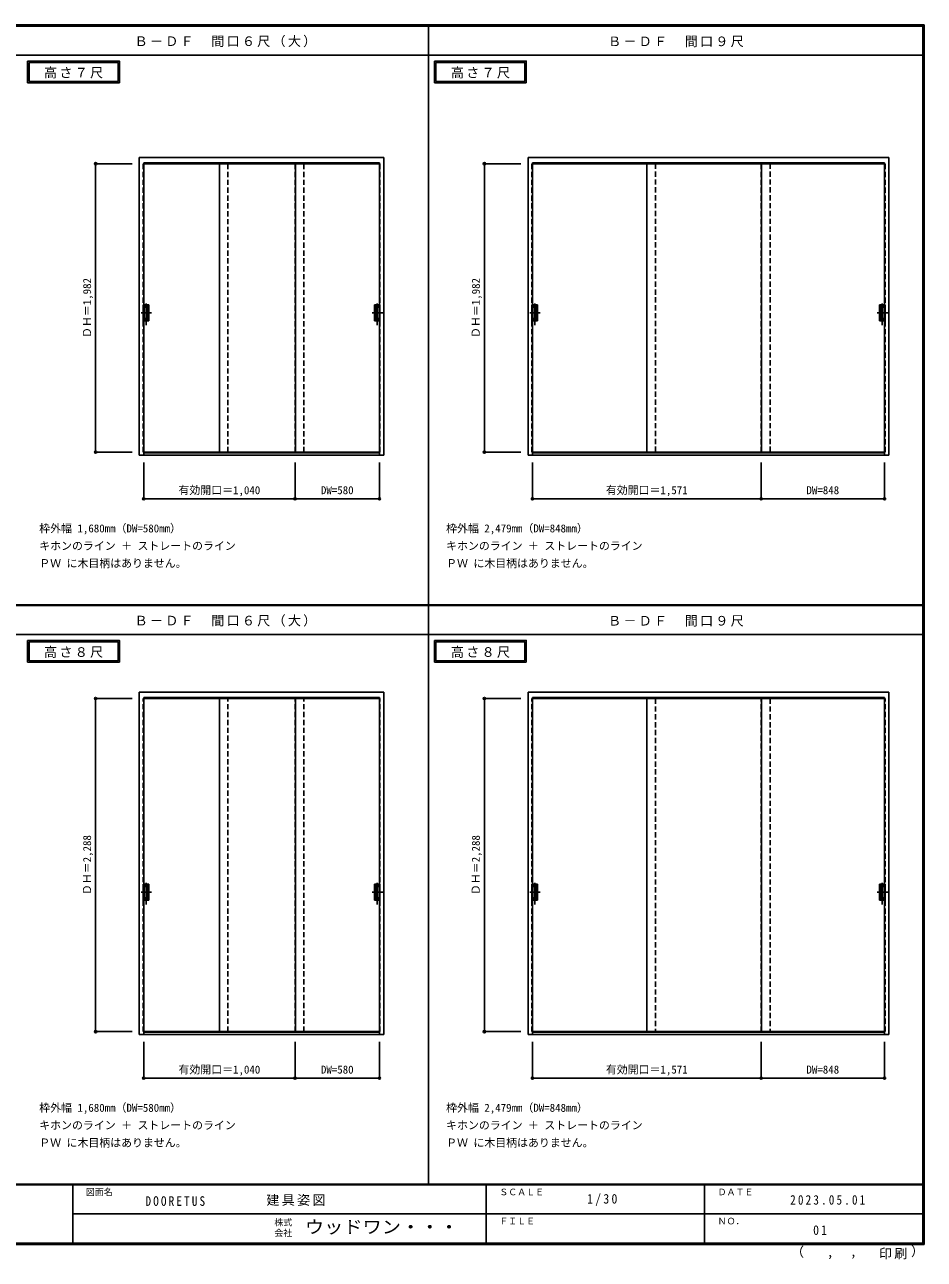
# Model space of a CAD drawing. Units: millimetres, scale not verified. Extents: x -5850 to 5850, y -4292 to 4190.
# Drawn here: x -330 to 5850, y -4292 to 4190 of the extents above; entities that cross this region are included whole.
import ezdxf
from ezdxf.enums import TextEntityAlignment as Align

# ---------------------------------------------------------------- set-up
doc = ezdxf.new("R2010")
doc.units = ezdxf.units.MM
doc.header["$LTSCALE"] = 30
doc.header["$PDMODE"] = 32
doc.header["$PDSIZE"] = 15
doc.linetypes.add('CHAIN1', pattern=[8, 5, -1, 1, -1])
doc.linetypes.add('DASHED1', pattern=[1.8, 1.2, -0.6])
for name, color, linetype in [('0-2_扉', 4, 'DASHED1'), ('0-4_枠', 3, 'Continuous'), ('0-6_引手', 7, 'Continuous'), ('0-A_文字', 7, 'Continuous'), ('0-B_寸法', 7, 'Continuous'), ('F-1_枠', 6, 'Continuous'), ('F-A_文字', 7, 'Continuous')]:
    doc.layers.add(name, color=color, linetype=linetype)
doc.styles.add('ＭＳ ゴシック', font='')
doc.styles.get('ＭＳ ゴシック').set_extended_font_data('MS Gothic')

msp = doc.modelspace()

# ---------------------------------------------------------------- linework, layer by layer
at = {"layer": '0-2_扉'}
for p, q in [((484.5, 3235), (487.5, 3235)), ((484.5, 1253), (484.5, 3235)), ((1064.5, 1253), (1064.5, 3235)), ((1527.5, 1253), (1527.5, 3235)), ((1587.5, 1253), (1587.5, 3235)), ((2110.5, 3235), (2107.5, 3235)), ((2110.5, 1253), (2110.5, 3235)), ((3155, 1253), (3155, 3235)), ((3155, 3235), (3158, 3235)), ((4003, 3235), (4003, 1253)), ((4729, 1253), (4729, 3235)), ((4791.5, 3235), (4791.5, 1253)), ((5580, 3235), (5577, 3235)), ((5580, 1253), (5580, 3235)), ((484.5, 1253), (487.5, 1253)), ((2110.5, 1253), (2107.5, 1253)), ((3155, 1253), (3158, 1253)), ((5580, 1253), (5577, 1253)), ((484.5, -439.5), (487.5, -439.5)), ((484.5, -2727.5), (484.5, -439.5)), ((1064.5, -2727.5), (1064.5, -439.5)), ((1527.5, -2727.5), (1527.5, -439.5)), ((1587.5, -2727.5), (1587.5, -439.5)), ((2110.5, -439.5), (2107.5, -439.5)), ((2110.5, -2727.5), (2110.5, -439.5)), ((4003, -439.5), (4003, -2727.5)), ((4729, -2727.5), (4729, -439.5)), ((4791.5, -439.5), (4791.5, -2727.5)), ((484.5, -2727.5), (487.5, -2727.5)), ((2110.5, -2727.5), (2107.5, -2727.5)), ((3155, -2727.5), (3158, -2727.5)), ((5580, -2727.5), (5577, -2727.5))]:
    msp.add_line(p, q, dxfattribs=at)
at = {"layer": '0-2_扉', "color": 3, "linetype": 'Continuous'}
for p, q in [((487.5, 3235), (2107.5, 3235)), ((1007.5, 1253), (1007.5, 3235)), ((1530.5, 3235), (1530.5, 1253)), ((3158, 3235), (5577, 3235)), ((3943.5, 3235), (3943.5, 1253)), ((4732, 3235), (4732, 1253)), ((487.5, 1253), (2107.5, 1253)), ((3158, 1253), (5577, 1253)), ((487.5, -439.5), (2107.5, -439.5)), ((1007.5, -2727.5), (1007.5, -439.5)), ((1530.5, -439.5), (1530.5, -2727.5)), ((3158, -439.5), (5577, -439.5)), ((3943.5, -439.5), (3943.5, -2727.5)), ((4732, -439.5), (4732, -2727.5)), ((487.5, -2727.5), (2107.5, -2727.5)), ((3158, -2727.5), (5577, -2727.5))]:
    msp.add_line(p, q, dxfattribs=at)
at = {"layer": '0-2_扉'}
for points in [[(3155, -2727.5), (3155, -439.5), (3158, -439.5)], [(5580, -2727.5), (5580, -439.5), (5577, -439.5)]]:
    msp.add_lwpolyline(points, dxfattribs=at)
at = {"layer": '0-4_枠'}
for p, q in [((457.5, 1233), (457.5, 3278)), ((457.5, 3278), (2137.5, 3278)), ((487.5, 1233), (487.5, 3242)), ((487.5, 3242), (2107.5, 3242)), ((2107.5, 1233), (2107.5, 3242)), ((2137.5, 1233), (2137.5, 3278)), ((3128, 1233), (3128, 3278)), ((3128, 3278), (5607, 3278)), ((3158, 1233), (3158, 3242)), ((3158, 3242), (5577, 3242)), ((5577, 1233), (5577, 3242)), ((5607, 1233), (5607, 3278)), ((2137.5, 1233), (457.5, 1233)), ((2107.5, 1248), (487.5, 1248)), ((5607, 1233), (3128, 1233)), ((5577, 1248), (3158, 1248)), ((457.5, -2747.5), (457.5, -396.5)), ((457.5, -396.5), (2137.5, -396.5)), ((2137.5, -2747.5), (2137.5, -396.5)), ((3128, -2747.5), (3128, -396.5)), ((3128, -396.5), (5607, -396.5)), ((5607, -2747.5), (5607, -396.5)), ((487.5, -2747.5), (487.5, -432.5)), ((487.5, -432.5), (2107.5, -432.5)), ((2107.5, -2747.5), (2107.5, -432.5)), ((3158, -2747.5), (3158, -432.5)), ((3158, -432.5), (5577, -432.5)), ((5577, -2747.5), (5577, -432.5)), ((2137.5, -2747.5), (457.5, -2747.5)), ((2107.5, -2732.5), (487.5, -2732.5)), ((5607, -2747.5), (3128, -2747.5)), ((5577, -2732.5), (3158, -2732.5))]:
    msp.add_line(p, q, dxfattribs=at)
at = {"layer": '0-6_引手', "linetype": 'CHAIN1'}
for p, q in [((503.5, 2125.27), (503.5, 2296.12)), ((2091.5, 2125.27), (2091.5, 2296.12)), ((3174, 2125.27), (3174, 2296.12)), ((5561, 2125.27), (5561, 2296.12)), ((541.57, 2210.5), (469.06, 2210.5)), ((2129.57, 2210.5), (2057.06, 2210.5)), ((3212.07, 2210.5), (3139.56, 2210.5)), ((5599.07, 2210.5), (5526.56, 2210.5)), ((503.5, -1855.23), (503.5, -1684.38)), ((2091.5, -1855.23), (2091.5, -1684.38)), ((3174, -1855.23), (3174, -1684.38)), ((5561, -1855.23), (5561, -1684.38)), ((541.57, -1770), (469.06, -1770)), ((2129.57, -1770), (2057.06, -1770)), ((3212.07, -1770), (3139.56, -1770)), ((5599.07, -1770), (5526.56, -1770))]:
    msp.add_line(p, q, dxfattribs=at)
at = {"layer": '0-6_引手'}
for p, q in [((522.5, 2265.5), (484.5, 2265.5)), ((484.5, 2155.5), (484.5, 2265.5)), ((516, 2249.5), (491, 2249.5)), ((491, 2171.5), (491, 2249.5)), ((516, 2171.5), (516, 2249.5)), ((522.5, 2155.5), (522.5, 2265.5)), ((2110.5, 2265.5), (2072.5, 2265.5)), ((2072.5, 2155.5), (2072.5, 2265.5)), ((2104, 2249.5), (2079, 2249.5)), ((2079, 2171.5), (2079, 2249.5)), ((2104, 2171.5), (2104, 2249.5)), ((2110.5, 2155.5), (2110.5, 2265.5)), ((3193, 2265.5), (3155, 2265.5)), ((3155, 2155.5), (3155, 2265.5)), ((3186.5, 2249.5), (3161.5, 2249.5)), ((3161.5, 2171.5), (3161.5, 2249.5)), ((3186.5, 2171.5), (3186.5, 2249.5)), ((3193, 2155.5), (3193, 2265.5)), ((5580, 2265.5), (5542, 2265.5)), ((5542, 2155.5), (5542, 2265.5)), ((5573.5, 2249.5), (5548.5, 2249.5)), ((5548.5, 2171.5), (5548.5, 2249.5)), ((5573.5, 2171.5), (5573.5, 2249.5)), ((5580, 2155.5), (5580, 2265.5)), ((522.5, 2155.5), (484.5, 2155.5)), ((516, 2171.5), (491, 2171.5)), ((2110.5, 2155.5), (2072.5, 2155.5)), ((2104, 2171.5), (2079, 2171.5)), ((3193, 2155.5), (3155, 2155.5)), ((3186.5, 2171.5), (3161.5, 2171.5)), ((5580, 2155.5), (5542, 2155.5)), ((5573.5, 2171.5), (5548.5, 2171.5)), ((522.5, -1715), (484.5, -1715)), ((484.5, -1825), (484.5, -1715)), ((516, -1731), (491, -1731)), ((491, -1809), (491, -1731)), ((516, -1809), (516, -1731)), ((522.5, -1825), (522.5, -1715)), ((2110.5, -1715), (2072.5, -1715)), ((2072.5, -1825), (2072.5, -1715)), ((2104, -1731), (2079, -1731)), ((2079, -1809), (2079, -1731)), ((2104, -1809), (2104, -1731)), ((2110.5, -1825), (2110.5, -1715)), ((3193, -1715), (3155, -1715)), ((3155, -1825), (3155, -1715)), ((3186.5, -1731), (3161.5, -1731)), ((3161.5, -1809), (3161.5, -1731)), ((3186.5, -1809), (3186.5, -1731)), ((3193, -1825), (3193, -1715)), ((5580, -1715), (5542, -1715)), ((5542, -1825), (5542, -1715)), ((5573.5, -1731), (5548.5, -1731)), ((5548.5, -1809), (5548.5, -1731)), ((5573.5, -1809), (5573.5, -1731)), ((5580, -1825), (5580, -1715)), ((522.5, -1825), (484.5, -1825)), ((516, -1809), (491, -1809)), ((2110.5, -1825), (2072.5, -1825)), ((2104, -1809), (2079, -1809)), ((3193, -1825), (3155, -1825)), ((3186.5, -1809), (3161.5, -1809)), ((5580, -1825), (5542, -1825)), ((5573.5, -1809), (5548.5, -1809))]:
    msp.add_line(p, q, dxfattribs=at)
at = {"layer": '0-6_引手', "linetype": 'DASHED1'}
for p, q in [((487.5, 2159.5), (487.5, 2261.5)), ((2075.5, 2159.5), (2075.5, 2261.5)), ((3158, 2159.5), (3158, 2261.5)), ((5545, 2159.5), (5545, 2261.5)), ((519.5, 2159.5), (487.5, 2159.5)), ((2107.5, 2159.5), (2075.5, 2159.5)), ((3190, 2159.5), (3158, 2159.5)), ((5577, 2159.5), (5545, 2159.5)), ((487.5, -1821), (487.5, -1719)), ((2075.5, -1821), (2075.5, -1719)), ((3158, -1821), (3158, -1719)), ((5545, -1821), (5545, -1719)), ((519.5, -1821), (487.5, -1821)), ((2107.5, -1821), (2075.5, -1821)), ((3190, -1821), (3158, -1821)), ((5577, -1821), (5545, -1821))]:
    msp.add_line(p, q, dxfattribs=at)
for points in [[(519.5, 2159.5), (519.5, 2261.5), (487.5, 2261.5)], [(2107.5, 2159.5), (2107.5, 2261.5), (2075.5, 2261.5)], [(3190, 2159.5), (3190, 2261.5), (3158, 2261.5)], [(5577, 2159.5), (5577, 2261.5), (5545, 2261.5)], [(519.5, -1821), (519.5, -1719), (487.5, -1719)], [(2107.5, -1821), (2107.5, -1719), (2075.5, -1719)], [(3190, -1821), (3190, -1719), (3158, -1719)], [(5577, -1821), (5577, -1719), (5545, -1719)]]:
    msp.add_lwpolyline(points, dxfattribs=at)
at = {"layer": '0-A_文字'}
for p, q in [((-310, 3940), (-310, 3790)), ((-300, 3930), (-300, 3800)), ((-300, 3930), (311.03, 3930)), ((311.03, 3930), (311.03, 3800)), ((2485, 3940), (2485, 3790)), ((2495, 3930), (2495, 3800)), ((2495, 3930), (3106.03, 3930)), ((3106.03, 3930), (3106.03, 3800)), ((-310, 3790), (321.03, 3790)), ((-300, 3800), (311.03, 3800)), ((2485, 3790), (3116.03, 3790)), ((2495, 3800), (3106.03, 3800)), ((-310, -40.5), (-310, -190.5)), ((-300, -50.5), (-300, -180.5)), ((-300, -50.5), (311.03, -50.5)), ((311.03, -50.5), (311.03, -180.5)), ((2485, -40.5), (2485, -190.5)), ((2495, -50.5), (2495, -180.5)), ((2495, -50.5), (3106.03, -50.5)), ((3106.03, -50.5), (3106.03, -180.5)), ((-310, -190.5), (321.03, -190.5)), ((-300, -180.5), (311.03, -180.5)), ((2485, -190.5), (3116.03, -190.5)), ((2495, -180.5), (3106.03, -180.5))]:
    msp.add_line(p, q, dxfattribs=at)
for points in [[(-310, 3940), (321.03, 3940), (321.03, 3790)], [(2485, 3940), (3116.03, 3940), (3116.03, 3790)], [(-310, -40.5), (321.03, -40.5), (321.03, -190.5)], [(2485, -40.5), (3116.03, -40.5), (3116.03, -190.5)]]:
    msp.add_lwpolyline(points, dxfattribs=at)
at = {"layer": '0-B_寸法', "color": 4}
for p, q in [((157.5, 3235), (157.5, 1253)), ((157.5, 3235), (407.5, 3235)), ((2828, 3235), (2828, 1253)), ((2828, 3235), (3078, 3235)), ((157.5, 1253), (407.5, 1253)), ((2828, 1253), (3078, 1253)), ((487.5, 933), (487.5, 1183)), ((1527.5, 933), (1527.5, 1183)), ((2107.5, 933), (2107.5, 1183)), ((3158, 933), (3158, 1183)), ((4729, 933), (4729, 1183)), ((5577, 933), (5577, 1183)), ((487.5, 933), (2107.5, 933)), ((3158, 933), (5577, 933)), ((157.5, -439.5), (157.5, -2727.5)), ((157.5, -439.5), (407.5, -439.5)), ((2828, -439.5), (2828, -2727.5)), ((2828, -439.5), (3078, -439.5)), ((157.5, -2727.5), (407.5, -2727.5)), ((487.5, -3047.5), (487.5, -2797.5)), ((1527.5, -3047.5), (1527.5, -2797.5)), ((2107.5, -3047.5), (2107.5, -2797.5)), ((2828, -2727.5), (3078, -2727.5)), ((3158, -3047.5), (3158, -2797.5)), ((4729, -3047.5), (4729, -2797.5)), ((5577, -3047.5), (5577, -2797.5)), ((487.5, -3047.5), (2107.5, -3047.5)), ((3158, -3047.5), (5577, -3047.5))]:
    msp.add_line(p, q, dxfattribs=at)
at = {"layer": '0-B_寸法'}
for p in [(157.5, 3235), (2828, 3235), (157.5, 1253), (2828, 1253), (487.5, 933), (1527.5, 933), (2107.5, 933), (3158, 933), (4729, 933), (5577, 933), (157.5, -439.5), (2828, -439.5), (157.5, -2727.5), (2828, -2727.5), (487.5, -3047.5), (1527.5, -3047.5), (2107.5, -3047.5), (3158, -3047.5), (4729, -3047.5), (5577, -3047.5)]:
    msp.add_point(p, dxfattribs=at)
at = {"layer": 'F-1_枠'}
for p, q in [((-5850, 4190), (5850, 4190)), ((-5850, 4185), (5850, 4185)), ((-5850, 4180), (5850, 4180)), ((2445, -3775), (2445, 4190)), ((5840, 4190), (5840, -4190)), ((5845, 4190), (5845, -4190)), ((5850, 4190), (5850, -4190)), ((-5850, 3980), (5850, 3980)), ((-5840, 205.5), (5840, 205.5)), ((-5840, 202.5), (5840, 202.5)), ((-5840, 199.5), (5840, 199.5)), ((-5840, -0.5), (5840, -0.5)), ((5850, -3775), (-5850, -3775)), ((5850, -3780), (-5850, -3780)), ((0, -3780), (0, -4180)), ((2840, -3780), (2840, -4180)), ((4340, -3780), (4340, -4180)), ((0, -3980), (5840, -3980.01)), ((5850, -4180), (-5850, -4180)), ((5850, -4185), (-5850, -4185)), ((5850, -4190), (-5850, -4190))]:
    msp.add_line(p, q, dxfattribs=at)

# ---------------------------------------------------------------- texts
at = {"layer": '0-A_文字', "style": 'ＭＳ ゴシック'}
for s, p in [('枠外幅 1,680mm（DW=580mm）', (-230, 685.5)), ('枠外幅 2,479mm（DW=848mm）', (2565, 685.5)), ('キホンのライン ＋ ストレートのライン', (-230, 565.5)), ('キホンのライン ＋ ストレートのライン', (2565, 565.5)), ('ＰＷ に木目柄はありません。', (-230, 445.5)), ('ＰＷ に木目柄はありません。', (2565, 445.5)), ('枠外幅 1,680mm（DW=580mm）', (-230, -3295)), ('枠外幅 2,479mm（DW=848mm）', (2565, -3295)), ('キホンのライン ＋ ストレートのライン', (-230, -3415)), ('キホンのライン ＋ ストレートのライン', (2565, -3415)), ('ＰＷ に木目柄はありません。', (-230, -3535)), ('ＰＷ に木目柄はありません。', (2565, -3535))]:
    msp.add_text(s, height=54.99, dxfattribs=at).set_placement(p, align=Align.BOTTOM_LEFT)
at = {"layer": '0-A_文字', "char_height": 65.98, "attachment_point": 7, "style": 'ＭＳ ゴシック'}
for s, insert in [('\\T1.17;Ｂ－ＤＦ\u3000間口６尺（大）', (425, 4035)), ('\\T1.17;Ｂ－ＤＦ\u3000間口９尺', (3677.5, 4035)), ('\\T1.17;高さ７尺', (-196.98, 3820)), ('\\T1.17;高さ７尺', (2598.02, 3820)), ('\\T1.17;Ｂ－ＤＦ\u3000間口６尺（大）', (425, 54.5)), ('\\T1.17;Ｂ－ＤＦ\u3000間口９尺', (3677.5, 54.5)), ('\\T1.17;高さ８尺', (-196.98, -160.5)), ('\\T1.17;高さ８尺', (2598.02, -160.5))]:
    msp.add_mtext(s, dxfattribs=dict(at, insert=insert))
at = {"layer": '0-B_寸法', "style": 'ＭＳ ゴシック'}
for s, p in [('ＤＨ＝1,982', (142.5, 2037.75)), ('ＤＨ＝1,982', (2813, 2037.75)), ('ＤＨ＝2,288', (142.5, -1789.75)), ('ＤＨ＝2,288', (2813, -1789.75))]:
    msp.add_text(s, height=54.99, rotation=90, dxfattribs=at).set_placement(p, align=Align.BOTTOM_LEFT)
for s, p in [('有効開口＝1,040', (726.25, 948)), ('DW=580', (1705, 948)), ('有効開口＝1,571', (3662.25, 948)), ('DW=848', (5040.5, 948)), ('有効開口＝1,040', (726.25, -3032.5)), ('DW=580', (1705, -3032.5)), ('有効開口＝1,571', (3662.25, -3032.5)), ('DW=848', (5040.5, -3032.5))]:
    msp.add_text(s, height=54.99, dxfattribs=at).set_placement(p, align=Align.BOTTOM_LEFT)
at = {"layer": 'F-A_文字', "style": 'ＭＳ ゴシック'}
for s, height, p in [('図面名', 43.99, (90, -3865)), ('ＳＣＡＬＥ', 43.99, (2930, -3865)), ('ＤＡＴＥ', 43.99, (4430, -3865)), ('株式', 43.99, (1385, -4074)), ('ＦＩＬＥ', 43.99, (2930, -4065)), ('ＮＯ．', 43.99, (4430, -4065)), ('会社', 43.99, (1385, -4146)), ('（', 65.98, (4934.03, -4293.31)), ('）', 65.98, (5758.4, -4289.13)), (',', 65.98, (5181.28, -4293.31)), (',', 65.98, (5340.2, -4290.53))]:
    msp.add_text(s, height=height, dxfattribs=at).set_placement(p, align=Align.BOTTOM_LEFT)
at = {"layer": 'F-A_文字', "style": 'ＭＳ ゴシック', "width": 1.1}
msp.add_text('ウッドワン・・・', height=87.98, dxfattribs=at).set_placement((1595, -4140), align=Align.BOTTOM_LEFT)
at = {"layer": 'F-A_文字', "char_height": 65.98, "attachment_point": 7, "style": 'ＭＳ ゴシック'}
for s, insert in [('\\T1.39;\\W0.85;DOORETUS', (500, -3925.79)), ('\\T1.17;建具姿図', (1330.42, -3925)), ('\\T1.38;\\W0.9;1/30', (3533.75, -3925)), ('\\T1.39;\\W0.85;2023.05.01', (4928.75, -3917.5)), ('\\T1.36;\\W0.9;01', (5086.25, -4125)), ('\\T1.17;印刷', (5538.15, -4291.92))]:
    msp.add_mtext(s, dxfattribs=dict(at, insert=insert))

doc.saveas('drawing.dxf')
